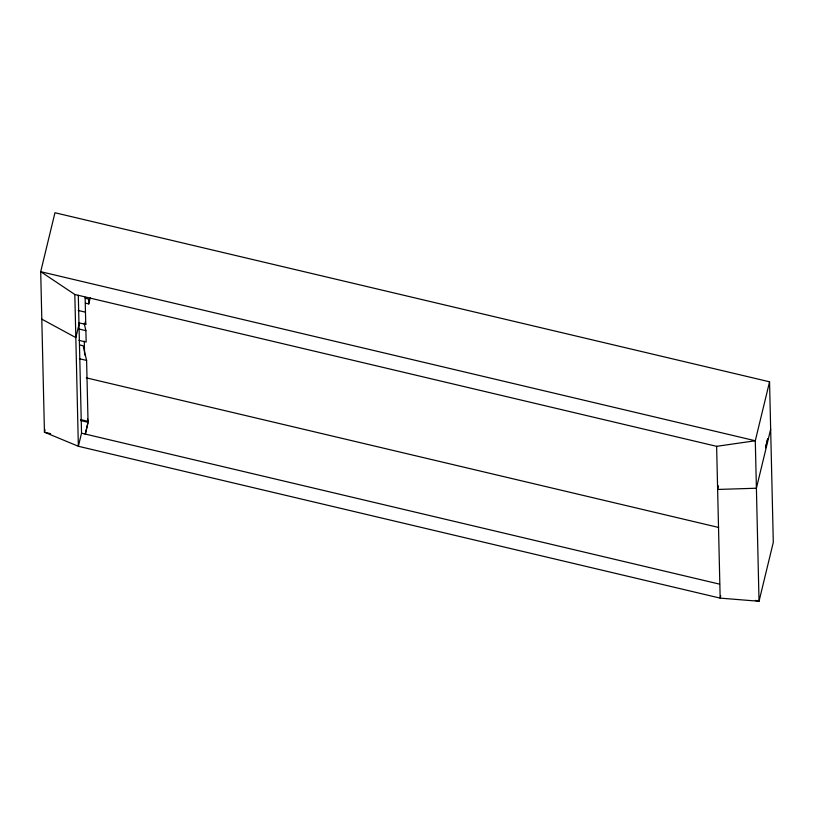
<?xml version="1.0" encoding="UTF-8"?>
<svg xmlns="http://www.w3.org/2000/svg" width="814" height="814" viewBox="0 0 814 814"><rect width="100%" height="100%" fill="white"/><g stroke="black" fill="none" stroke-linecap="round" stroke-linejoin="round"><path stroke-width="1.22" d="M45.045 429.741L44.444 432.193L78.358 446.276L720.166 598.127L759.035 601.261L773.3 542.317L769.556 381.807L54.965 212.739L40.7 271.683L44.444 432.193L50.631 433.659M78.989 324.501L75.824 337.596L41.809 319.159M85.439 303.134L88.757 303.917L90.242 297.771M78.307 295.319L81.532 433.18L78.358 446.276L74.817 294.475L40.7 271.683L755.29 440.761L759.035 601.261M85.165 434.218L88.044 422.313L80.82 420.604M85.47 433.994L88.044 422.313M718.497 485.877L717.633 489.448L756.399 488.227L770.665 429.283M769.556 381.807L755.29 440.761L716.625 446.326L74.817 294.475M720.746 595.746L720.166 598.127L716.625 446.326M85.328 298.3L88.634 299.084L88.757 303.917M78.256 310.47L85.47 312.179M78.541 322.751L85.755 324.46L85.124 297.232M78.683 328.937L85.897 330.647L86.172 342.053L78.948 340.354M79.843 344.983L83.15 345.767L86.599 360.429L88.024 421.347L80.8 419.637M79.375 358.72L86.599 360.429M86.355 377.859L718.609 527.452M81.532 433.18L719.627 584.147M755.331 600.386L757.803 600.976M85.185 322.018L85.755 324.46M84.178 323.311L85.897 330.647M87.444 418.905L88.024 421.347M84.28 341.117L84.605 354.945M765.547 447.669L767.744 438.604L765.547 447.669"/></g></svg>
